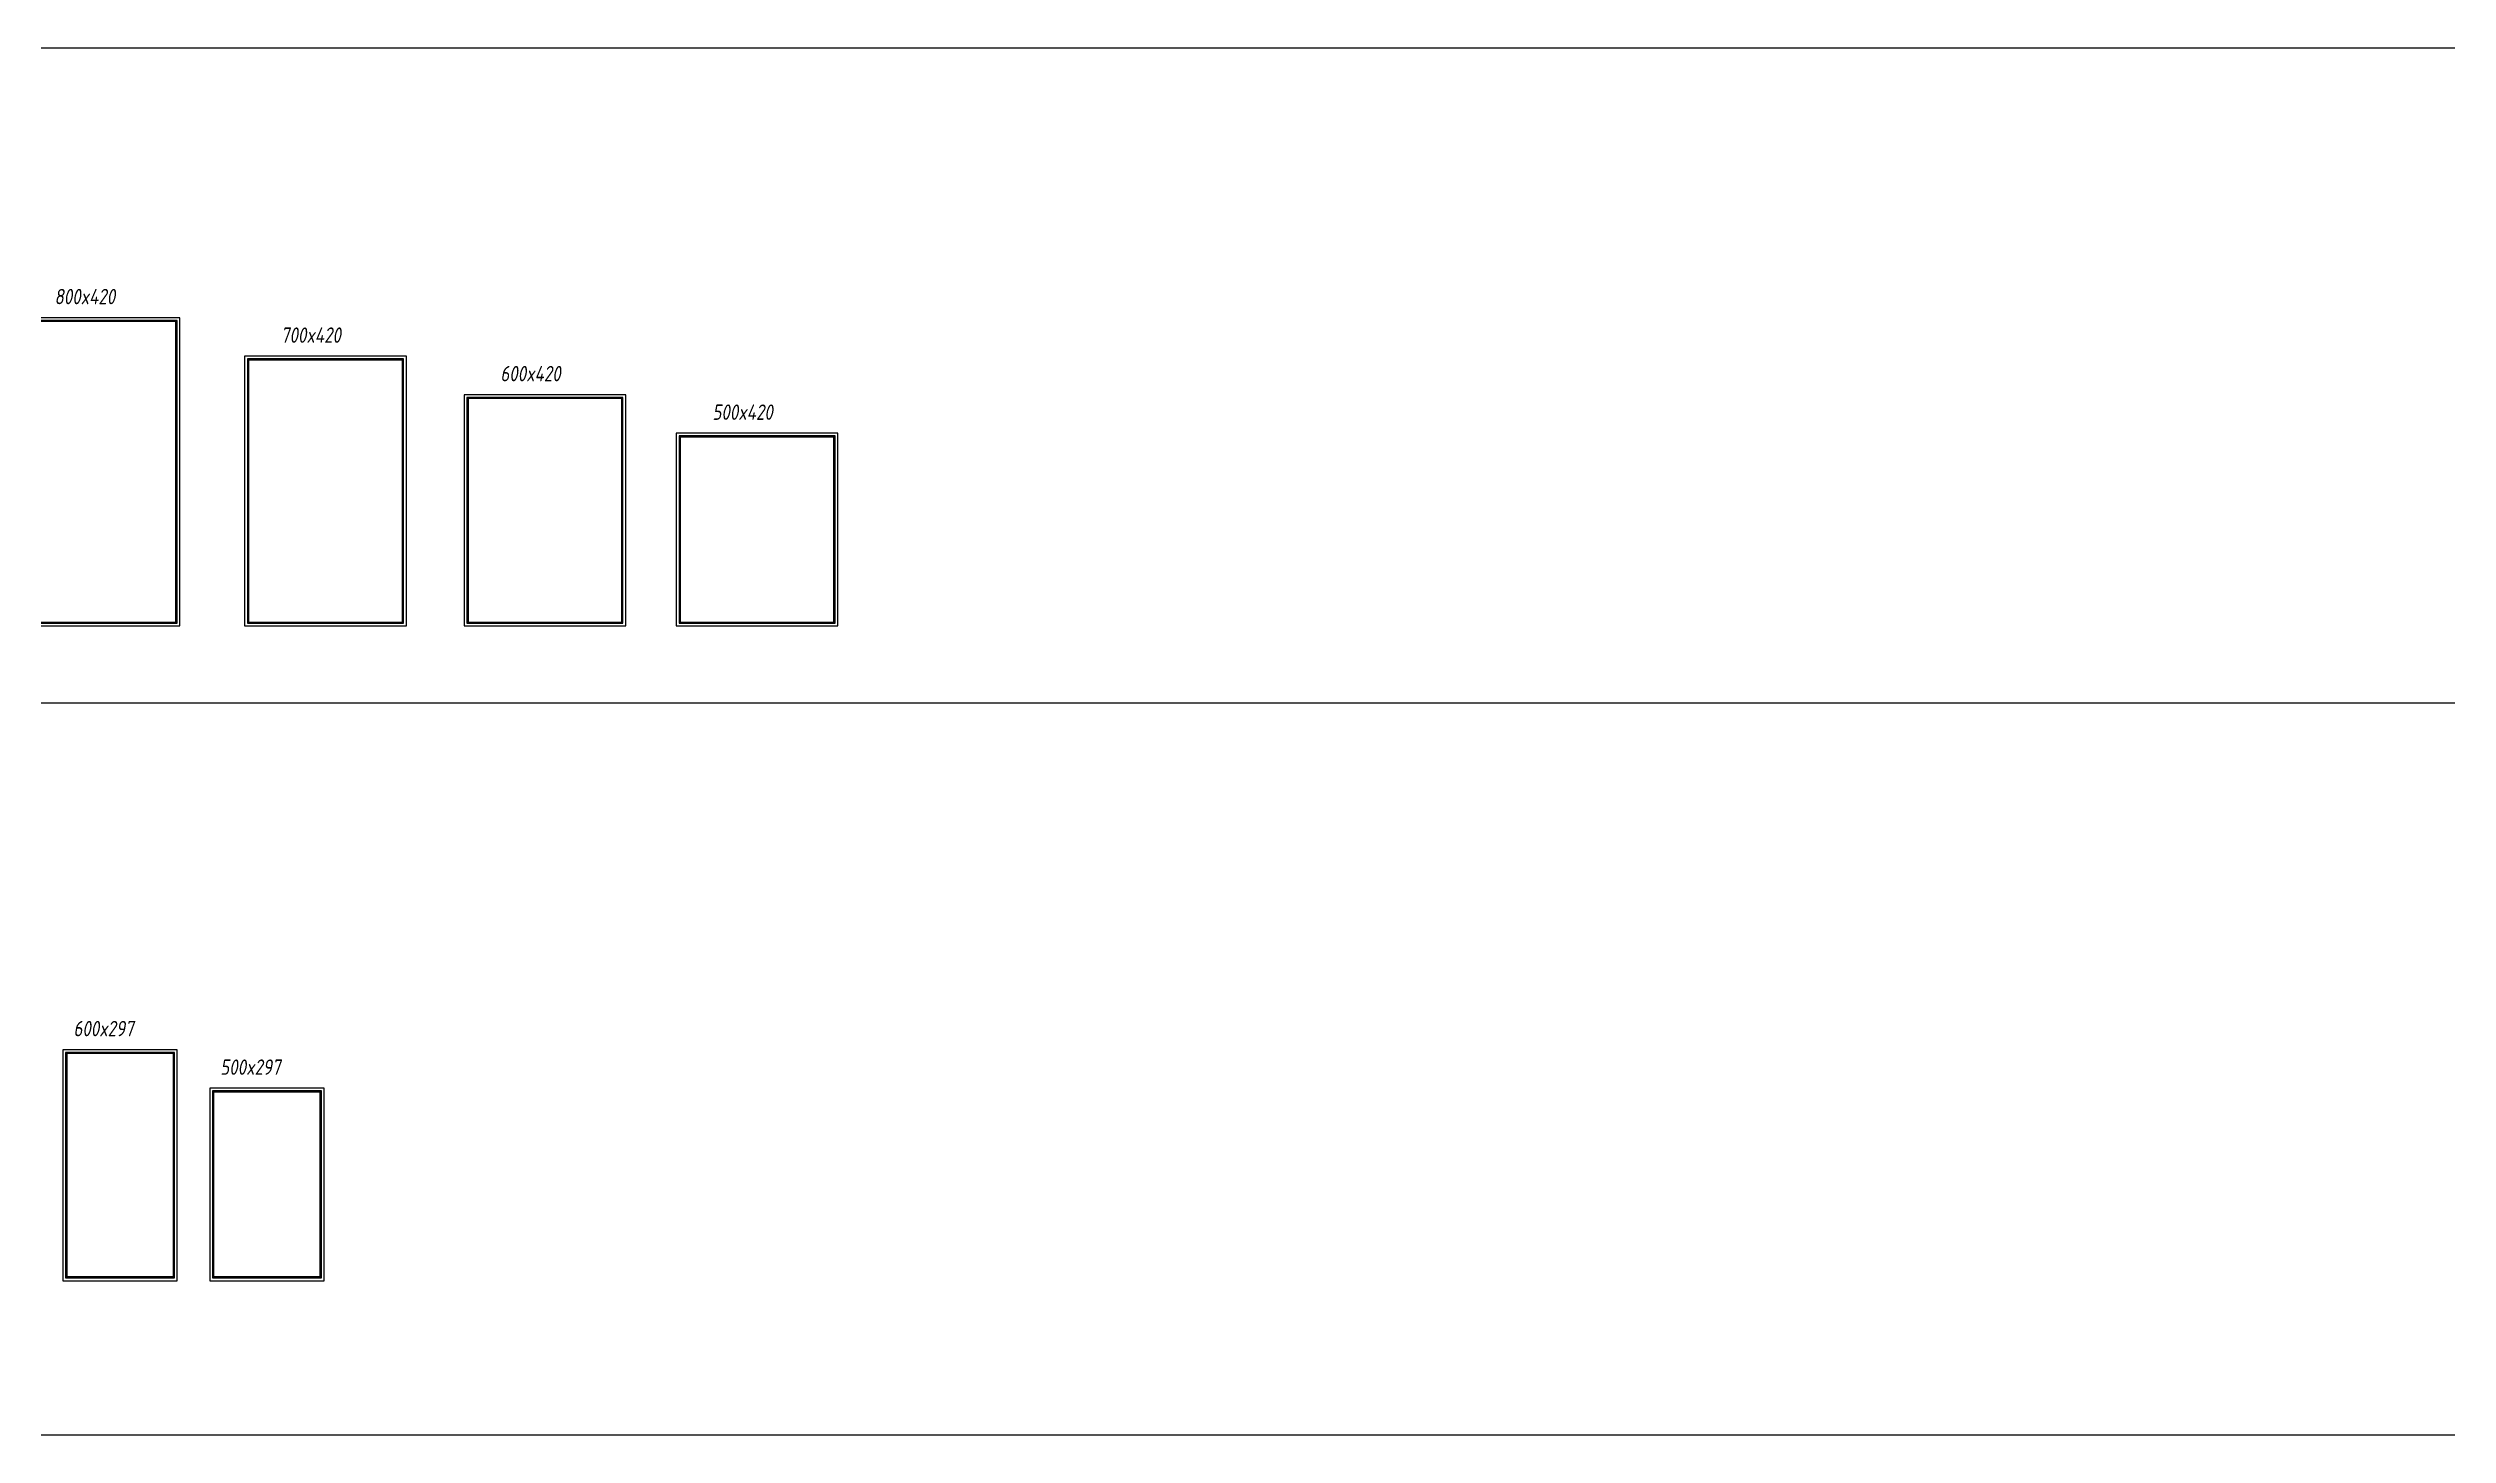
# Paper-space layout 'Layout1' of a CAD drawing. Extents: x 1062 to 21562, y 6 to 13651.
# Drawn here: x 7326 to 13556, y 6 to 3606 of the extents above; entities that cross this region are included whole.
import ezdxf
from ezdxf.enums import TextEntityAlignment as Align

# ---------------------------------------------------------------- set-up
doc = ezdxf.new("R2010")
doc.units = 0
doc.header["$MEASUREMENT"] = 0
for name, color, linetype in [('FS_CIENKA', 4, 'Continuous'), ('FS_Opis', 6, 'Continuous'), ('FS_RAMKA', 7, 'Continuous')]:
    doc.layers.add(name, color=color, linetype=linetype)
doc.styles.add('KB 1_200', font='isocpeur.ttf', dxfattribs={"width": 0.8, "height": 48})
doc.styles.add('KB tabelka 21', font='isocpeur.ttf', dxfattribs={"height": 15})

# ---------------------------------------------------------------- blocks, each defined once
blk = doc.blocks.new('-RAMKA_800x420')
at = {"layer": 'FS_RAMKA', "color": 5}
for p, q in [((2025, 3915), (0, 3915)), ((15, 3930), (15, 0)), ((265, 3915), (265, 3930)), ((515, 3915), (515, 3930)), ((765, 3915), (765, 3930)), ((1015, 3915), (1015, 3930)), ((1262, 3915), (1262, 3930)), ((1512, 3915), (1512, 3930)), ((1762, 3915), (1762, 3930)), ((2010, 0), (2010, 3930)), ((0, 3669), (15, 3669)), ((2010, 3669), (2025, 3669)), ((0, 3419), (15, 3419)), ((0, 3169), (15, 3169)), ((2010, 3419), (2025, 3419)), ((2010, 3169), (2025, 3169)), ((0, 2919), (15, 2919)), ((2010, 2919), (2025, 2919)), ((0, 2669), (15, 2669)), ((2010, 2669), (2025, 2669)), ((0, 2419), (15, 2419)), ((2010, 2419), (2025, 2419)), ((0, 2169), (15, 2169)), ((0, 1919), (15, 1919)), ((2010, 2169), (2025, 2169)), ((2010, 1919), (2025, 1919)), ((0, 1669), (15, 1669)), ((2010, 1669), (2025, 1669)), ((0, 1419), (15, 1419)), ((2010, 1419), (2025, 1419)), ((0, 1169), (15, 1169)), ((2010, 1169), (2025, 1169)), ((0, 919), (15, 919)), ((0, 669), (15, 669)), ((2010, 919), (2025, 919)), ((2010, 669), (2025, 669)), ((0, 419), (15, 419)), ((2010, 419), (2025, 419)), ((0, 169), (15, 169)), ((0, 15), (2025, 15)), ((265, 0), (265, 15)), ((515, 0), (515, 15)), ((765, 0), (765, 15)), ((1015, 0), (1015, 15)), ((1262, 0), (1262, 15)), ((1512, 0), (1512, 15)), ((1762, 0), (1762, 15)), ((2010, 169), (2025, 169))]:
    blk.add_line(p, q, dxfattribs=at)
at = {"layer": 'FS_RAMKA'}
blk.add_lwpolyline([(-38, 3965), (-38, -35), (2062, -35), (2062, 3965)], close=True, dxfattribs=at)
at = {"layer": 'FS_RAMKA', "color": 5}
blk.add_lwpolyline([(0, 3930), (0, 0), (2025, 0), (2025, 3930)], close=True, dxfattribs=at)
at = {"layer": 'FS_RAMKA', "color": 5, "style": 'KB tabelka 21'}
for s, p in [('1', (8, 3794)), ('A', (140, 3922)), ('B', (390, 3922)), ('C', (640, 3922)), ('D', (890, 3922)), ('E', (1138, 3922)), ('F', (1388, 3922)), ('G', (1638, 3922)), ('H', (1888, 3922)), ('1', (2018, 3794)), ('2', (8, 3544)), ('2', (2018, 3544)), ('3', (8, 3294)), ('3', (2018, 3294)), ('4', (8, 3044)), ('4', (2018, 3044)), ('5', (8, 2794)), ('6', (8, 2544)), ('5', (2018, 2794)), ('6', (2018, 2544)), ('7', (8, 2294)), ('7', (2018, 2294)), ('8', (8, 2044)), ('8', (2018, 2044)), ('9', (8, 1794)), ('9', (2018, 1794)), ('10', (8, 1544)), ('11', (8, 1294)), ('10', (2018, 1544)), ('11', (2018, 1294)), ('12', (8, 1044)), ('12', (2018, 1044)), ('13', (8, 794)), ('13', (2018, 794)), ('14', (8, 544)), ('14', (2018, 544)), ('15', (8, 294)), ('16', (8, 94)), ('A', (140, 8)), ('B', (390, 8)), ('C', (640, 8)), ('D', (890, 8)), ('E', (1138, 8)), ('F', (1388, 8)), ('G', (1638, 8)), ('H', (1888, 8)), ('15', (2018, 294)), ('16', (2018, 94))]:
    blk.add_text(s, height=8, dxfattribs=at).set_placement(p, align=Align.MIDDLE_CENTER)
blk = doc.blocks.new('-RAMKA_700x420')
at = {"layer": 'FS_RAMKA', "color": 5}
for p, q in [((15, 3430), (15, 0)), ((265, 3415), (265, 3430)), ((515, 3415), (515, 3430)), ((765, 3415), (765, 3430)), ((1015, 3415), (1015, 3430)), ((1262, 3415), (1262, 3430)), ((1512, 3415), (1512, 3430)), ((1762, 3415), (1762, 3430)), ((2010, 0), (2010, 3430)), ((2025, 3415), (0, 3415)), ((0, 3169), (15, 3169)), ((2010, 3169), (2025, 3169)), ((0, 2919), (15, 2919)), ((2010, 2919), (2025, 2919)), ((0, 2669), (15, 2669)), ((2010, 2669), (2025, 2669)), ((0, 2419), (15, 2419)), ((2010, 2419), (2025, 2419)), ((0, 2169), (15, 2169)), ((0, 1919), (15, 1919)), ((2010, 2169), (2025, 2169)), ((2010, 1919), (2025, 1919)), ((0, 1669), (15, 1669)), ((2010, 1669), (2025, 1669)), ((0, 1419), (15, 1419)), ((2010, 1419), (2025, 1419)), ((0, 1169), (15, 1169)), ((2010, 1169), (2025, 1169)), ((0, 919), (15, 919)), ((0, 669), (15, 669)), ((2010, 919), (2025, 919)), ((2010, 669), (2025, 669)), ((0, 419), (15, 419)), ((2010, 419), (2025, 419)), ((0, 169), (15, 169)), ((0, 15), (2025, 15)), ((265, 0), (265, 15)), ((515, 0), (515, 15)), ((765, 0), (765, 15)), ((1015, 0), (1015, 15)), ((1262, 0), (1262, 15)), ((1512, 0), (1512, 15)), ((1762, 0), (1762, 15)), ((2010, 169), (2025, 169))]:
    blk.add_line(p, q, dxfattribs=at)
at = {"layer": 'FS_RAMKA'}
blk.add_lwpolyline([(-38, 3465), (-38, -35), (2062, -35), (2062, 3465)], close=True, dxfattribs=at)
at = {"layer": 'FS_RAMKA', "color": 5}
blk.add_lwpolyline([(0, 3430), (0, 0), (2025, 0), (2025, 3430)], close=True, dxfattribs=at)
at = {"layer": 'FS_RAMKA', "color": 5, "style": 'KB tabelka 21'}
for s, p in [('1', (8, 3294)), ('A', (140, 3422)), ('B', (390, 3422)), ('C', (640, 3422)), ('D', (890, 3422)), ('E', (1138, 3422)), ('F', (1388, 3422)), ('G', (1638, 3422)), ('H', (1888, 3422)), ('1', (2018, 3294)), ('2', (8, 3044)), ('2', (2018, 3044)), ('3', (8, 2794)), ('4', (8, 2544)), ('3', (2018, 2794)), ('4', (2018, 2544)), ('5', (8, 2294)), ('5', (2018, 2294)), ('6', (8, 2044)), ('6', (2018, 2044)), ('7', (8, 1794)), ('7', (2018, 1794)), ('8', (8, 1544)), ('9', (8, 1294)), ('8', (2018, 1544)), ('9', (2018, 1294)), ('10', (8, 1044)), ('10', (2018, 1044)), ('11', (8, 794)), ('11', (2018, 794)), ('12', (8, 544)), ('12', (2018, 544)), ('13', (8, 294)), ('14', (8, 92)), ('A', (140, 8)), ('B', (390, 8)), ('C', (640, 8)), ('D', (890, 8)), ('E', (1138, 8)), ('F', (1388, 8)), ('G', (1638, 8)), ('H', (1888, 8)), ('13', (2018, 294)), ('14', (2018, 92))]:
    blk.add_text(s, height=8, dxfattribs=at).set_placement(p, align=Align.MIDDLE_CENTER)
blk = doc.blocks.new('-RAMKA_600x420')
at = {"layer": 'FS_RAMKA', "color": 5}
for p, q in [((2025, 2915), (0, 2915)), ((15, 2930), (15, 0)), ((265, 2915), (265, 2930)), ((515, 2915), (515, 2930)), ((765, 2915), (765, 2930)), ((1015, 2915), (1015, 2930)), ((1262, 2915), (1262, 2930)), ((1512, 2915), (1512, 2930)), ((1762, 2915), (1762, 2930)), ((2010, 0), (2010, 2930)), ((0, 2669), (15, 2669)), ((2010, 2669), (2025, 2669)), ((0, 2419), (15, 2419)), ((2010, 2419), (2025, 2419)), ((0, 2169), (15, 2169)), ((0, 1919), (15, 1919)), ((2010, 2169), (2025, 2169)), ((2010, 1919), (2025, 1919)), ((0, 1669), (15, 1669)), ((2010, 1669), (2025, 1669)), ((0, 1419), (15, 1419)), ((2010, 1419), (2025, 1419)), ((0, 1169), (15, 1169)), ((2010, 1169), (2025, 1169)), ((0, 919), (15, 919)), ((0, 669), (15, 669)), ((2010, 919), (2025, 919)), ((2010, 669), (2025, 669)), ((0, 419), (15, 419)), ((2010, 419), (2025, 419)), ((0, 169), (15, 169)), ((0, 15), (2025, 15)), ((265, 0), (265, 15)), ((515, 0), (515, 15)), ((765, 0), (765, 15)), ((1015, 0), (1015, 15)), ((1262, 0), (1262, 15)), ((1512, 0), (1512, 15)), ((1762, 0), (1762, 15)), ((2010, 169), (2025, 169))]:
    blk.add_line(p, q, dxfattribs=at)
at = {"layer": 'FS_RAMKA'}
blk.add_lwpolyline([(-38, 2965), (-38, -35), (2062, -35), (2062, 2965)], close=True, dxfattribs=at)
at = {"layer": 'FS_RAMKA', "color": 5}
blk.add_lwpolyline([(0, 2930), (0, 0), (2025, 0), (2025, 2930)], close=True, dxfattribs=at)
at = {"layer": 'FS_RAMKA', "color": 5, "style": 'KB tabelka 21'}
for s, p in [('A', (140, 2922)), ('B', (390, 2922)), ('C', (640, 2922)), ('D', (890, 2922)), ('E', (1138, 2922)), ('F', (1388, 2922)), ('G', (1638, 2922)), ('H', (1888, 2922)), ('2', (8, 2544)), ('1', (8, 2794)), ('2', (2018, 2544)), ('1', (2018, 2794)), ('3', (8, 2294)), ('3', (2018, 2294)), ('4', (8, 2044)), ('4', (2018, 2044)), ('5', (8, 1794)), ('5', (2018, 1794)), ('6', (8, 1544)), ('7', (8, 1294)), ('6', (2018, 1544)), ('7', (2018, 1294)), ('8', (8, 1044)), ('8', (2018, 1044)), ('9', (8, 794)), ('9', (2018, 794)), ('10', (8, 544)), ('10', (2018, 544)), ('12', (8, 92)), ('11', (8, 294)), ('A', (140, 8)), ('B', (390, 8)), ('C', (640, 8)), ('D', (890, 8)), ('E', (1138, 8)), ('F', (1388, 8)), ('G', (1638, 8)), ('H', (1888, 8)), ('12', (2018, 92)), ('11', (2018, 294))]:
    blk.add_text(s, height=8, dxfattribs=at).set_placement(p, align=Align.MIDDLE_CENTER)
blk = doc.blocks.new('-RAMKA_600x297')
at = {"layer": 'FS_RAMKA', "color": 5}
for p, q in [((1415, 2910), (0, 2910)), ((15, 2925), (15, 0)), ((265, 2910), (265, 2925)), ((515, 2910), (515, 2925)), ((765, 2910), (765, 2925)), ((1015, 2910), (1015, 2925)), ((1265, 2910), (1265, 2925)), ((1400, 0), (1400, 2925)), ((0, 2664), (15, 2664)), ((1400, 2664), (1415, 2664)), ((0, 2414), (15, 2414)), ((1400, 2414), (1415, 2414)), ((0, 2164), (15, 2164)), ((0, 1914), (15, 1914)), ((1400, 2164), (1415, 2164)), ((1400, 1914), (1415, 1914)), ((0, 1664), (15, 1664)), ((1400, 1664), (1415, 1664)), ((0, 1414), (15, 1414)), ((1400, 1414), (1415, 1414)), ((0, 1164), (15, 1164)), ((1400, 1164), (1415, 1164)), ((0, 914), (15, 914)), ((0, 664), (15, 664)), ((1400, 914), (1415, 914)), ((1400, 664), (1415, 664)), ((0, 414), (15, 414)), ((1400, 414), (1415, 414)), ((0, 164), (15, 164)), ((0, 15), (1415, 15)), ((265, 0), (265, 15)), ((515, 0), (515, 15)), ((765, 0), (765, 15)), ((1015, 0), (1015, 15)), ((1265, 0), (1265, 15)), ((1400, 164), (1415, 164))]:
    blk.add_line(p, q, dxfattribs=at)
at = {"layer": 'FS_RAMKA'}
blk.add_lwpolyline([(-35, -40), (1450, -40), (1450, 2960), (-35, 2960)], close=True, dxfattribs=at)
at = {"layer": 'FS_RAMKA', "color": 5}
blk.add_lwpolyline([(0, 0), (1415, 0), (1415, 2925), (0, 2925)], close=True, dxfattribs=at)
at = {"layer": 'FS_RAMKA', "color": 5, "style": 'KB tabelka 21'}
for s, p in [('A', (140, 2918)), ('B', (390, 2918)), ('C', (640, 2918)), ('D', (890, 2918)), ('E', (1138, 2918)), ('F', (1332, 2918)), ('2', (8, 2539)), ('1', (8, 2789)), ('2', (1408, 2539)), ('1', (1408, 2789)), ('3', (8, 2289)), ('3', (1408, 2289)), ('4', (8, 2039)), ('4', (1408, 2039)), ('5', (8, 1789)), ('5', (1408, 1789)), ('6', (8, 1539)), ('7', (8, 1289)), ('6', (1408, 1539)), ('7', (1408, 1289)), ('8', (8, 1039)), ('8', (1408, 1039)), ('9', (8, 789)), ('9', (1408, 789)), ('10', (8, 539)), ('10', (1408, 539)), ('12', (8, 87)), ('11', (8, 289)), ('A', (140, 8)), ('B', (390, 8)), ('C', (640, 8)), ('D', (890, 8)), ('E', (1138, 8)), ('F', (1332, 8)), ('12', (1408, 87)), ('11', (1408, 289))]:
    blk.add_text(s, height=8, dxfattribs=at).set_placement(p, align=Align.MIDDLE_CENTER)
blk = doc.blocks.new('-RAMKA_500x420')
at = {"layer": 'FS_RAMKA', "color": 5}
for p, q in [((2025, 2415), (0, 2415)), ((15, 2430), (15, 0)), ((265, 2415), (265, 2430)), ((515, 2415), (515, 2430)), ((765, 2415), (765, 2430)), ((1015, 2415), (1015, 2430)), ((1262, 2415), (1262, 2430)), ((1512, 2415), (1512, 2430)), ((1762, 2415), (1762, 2430)), ((2010, 0), (2010, 2430)), ((0, 2169), (15, 2169)), ((0, 1919), (15, 1919)), ((2010, 2169), (2025, 2169)), ((2010, 1919), (2025, 1919)), ((0, 1669), (15, 1669)), ((2010, 1669), (2025, 1669)), ((0, 1419), (15, 1419)), ((2010, 1419), (2025, 1419)), ((0, 1169), (15, 1169)), ((2010, 1169), (2025, 1169)), ((0, 919), (15, 919)), ((0, 669), (15, 669)), ((2010, 919), (2025, 919)), ((2010, 669), (2025, 669)), ((0, 419), (15, 419)), ((2010, 419), (2025, 419)), ((0, 169), (15, 169)), ((0, 15), (2025, 15)), ((265, 0), (265, 15)), ((515, 0), (515, 15)), ((765, 0), (765, 15)), ((1015, 0), (1015, 15)), ((1262, 0), (1262, 15)), ((1512, 0), (1512, 15)), ((1762, 0), (1762, 15)), ((2010, 169), (2025, 169))]:
    blk.add_line(p, q, dxfattribs=at)
at = {"layer": 'FS_RAMKA'}
blk.add_lwpolyline([(-38, 2465), (-38, -35), (2062, -35), (2062, 2465)], close=True, dxfattribs=at)
at = {"layer": 'FS_RAMKA', "color": 5}
blk.add_lwpolyline([(0, 2430), (0, 0), (2025, 0), (2025, 2430)], close=True, dxfattribs=at)
at = {"layer": 'FS_RAMKA', "color": 5, "style": 'KB tabelka 21'}
for s, p in [('1', (8, 2294)), ('A', (140, 2422)), ('B', (390, 2422)), ('C', (640, 2422)), ('D', (890, 2422)), ('E', (1138, 2422)), ('F', (1388, 2422)), ('G', (1638, 2422)), ('H', (1888, 2422)), ('1', (2018, 2294)), ('2', (8, 2044)), ('2', (2018, 2044)), ('3', (8, 1794)), ('3', (2018, 1794)), ('4', (8, 1544)), ('5', (8, 1294)), ('4', (2018, 1544)), ('5', (2018, 1294)), ('6', (8, 1044)), ('6', (2018, 1044)), ('7', (8, 794)), ('7', (2018, 794)), ('8', (8, 544)), ('8', (2018, 544)), ('10', (8, 94)), ('9', (8, 294)), ('A', (140, 8)), ('B', (390, 8)), ('C', (640, 8)), ('D', (890, 8)), ('E', (1138, 8)), ('F', (1388, 8)), ('G', (1638, 8)), ('H', (1888, 8)), ('10', (2018, 94)), ('9', (2018, 294))]:
    blk.add_text(s, height=8, dxfattribs=at).set_placement(p, align=Align.MIDDLE_CENTER)
blk = doc.blocks.new('-RAMKA_500x297')
at = {"layer": 'FS_RAMKA', "color": 5}
for p, q in [((1415, 2410), (0, 2410)), ((15, 2425), (15, 0)), ((265, 2410), (265, 2425)), ((515, 2410), (515, 2425)), ((765, 2410), (765, 2425)), ((1015, 2410), (1015, 2425)), ((1265, 2410), (1265, 2425)), ((1400, 0), (1400, 2425)), ((0, 2164), (15, 2164)), ((0, 1914), (15, 1914)), ((1400, 2164), (1415, 2164)), ((1400, 1914), (1415, 1914)), ((0, 1664), (15, 1664)), ((1400, 1664), (1415, 1664)), ((0, 1414), (15, 1414)), ((1400, 1414), (1415, 1414)), ((0, 1164), (15, 1164)), ((1400, 1164), (1415, 1164)), ((0, 914), (15, 914)), ((0, 664), (15, 664)), ((1400, 914), (1415, 914)), ((1400, 664), (1415, 664)), ((0, 414), (15, 414)), ((1400, 414), (1415, 414)), ((0, 164), (15, 164)), ((0, 15), (1415, 15)), ((265, 0), (265, 15)), ((515, 0), (515, 15)), ((765, 0), (765, 15)), ((1015, 0), (1015, 15)), ((1265, 0), (1265, 15)), ((1400, 164), (1415, 164))]:
    blk.add_line(p, q, dxfattribs=at)
at = {"layer": 'FS_RAMKA'}
blk.add_lwpolyline([(-35, -40), (1450, -40), (1450, 2460), (-35, 2460)], close=True, dxfattribs=at)
at = {"layer": 'FS_RAMKA', "color": 5}
blk.add_lwpolyline([(0, 0), (1415, 0), (1415, 2425), (0, 2425)], close=True, dxfattribs=at)
at = {"layer": 'FS_RAMKA', "color": 5, "style": 'KB tabelka 21'}
for s, p in [('1', (8, 2289)), ('A', (140, 2418)), ('B', (390, 2418)), ('C', (640, 2418)), ('D', (890, 2418)), ('E', (1138, 2418)), ('F', (1332, 2418)), ('1', (1408, 2289)), ('2', (8, 2039)), ('2', (1408, 2039)), ('3', (8, 1789)), ('3', (1408, 1789)), ('4', (8, 1539)), ('5', (8, 1289)), ('4', (1408, 1539)), ('5', (1408, 1289)), ('6', (8, 1039)), ('6', (1408, 1039)), ('7', (8, 789)), ('7', (1408, 789)), ('8', (8, 539)), ('8', (1408, 539)), ('10', (8, 89)), ('9', (8, 289)), ('A', (140, 8)), ('B', (390, 8)), ('C', (640, 8)), ('D', (890, 8)), ('E', (1138, 8)), ('F', (1332, 8)), ('10', (1408, 89)), ('9', (1408, 289))]:
    blk.add_text(s, height=8, dxfattribs=at).set_placement(p, align=Align.MIDDLE_CENTER)

psp = doc.layouts.get("Layout1")

# ---------------------------------------------------------------- linework, layer by layer
at = {"layer": 'FS_CIENKA'}
for p, q in [((1062.4, 3606.2), (21562.4, 3606.2)), ((1062.4, 1906.2), (21562.4, 1906.2))]:
    psp.add_line(p, q, dxfattribs=at)
at = {"layer": 'FS_RAMKA'}
psp.add_lwpolyline([(1062.4, 6.2), (21562.4, 6.2)], dxfattribs=at)

# ---------------------------------------------------------------- block references
at = {"layer": 'FS_RAMKA', "xscale": 0.2, "yscale": 0.2, "zscale": 0.2}
for name, p in [('-RAMKA_800x420', (7256.4, 2113.2)), ('-RAMKA_700x420', (7844.1, 2113.2)), ('-RAMKA_600x420', (8413.8, 2113.2)), ('-RAMKA_500x420', (8964.3, 2113.2)), ('-RAMKA_600x297', (7371.8, 414.2)), ('-RAMKA_500x297', (7753, 414.2))]:
    psp.add_blockref(name, p, dxfattribs=at)

# ---------------------------------------------------------------- texts
at = {"layer": 'FS_Opis', "color": 1, "ltscale": 3, "style": 'KB 1_200', "oblique": 10, "width": 0.8}
for s, p in [('800x420', (7343.2, 2941)), ('700x420', (7930.9, 2841)), ('600x420', (8500.6, 2741)), ('500x420', (9051.1, 2641)), ('600x297', (7392.3, 1041)), ('500x297', (7773.5, 941))]:
    psp.add_text(s, height=40, dxfattribs=at).set_placement(p)

doc.saveas('drawing.dxf')
